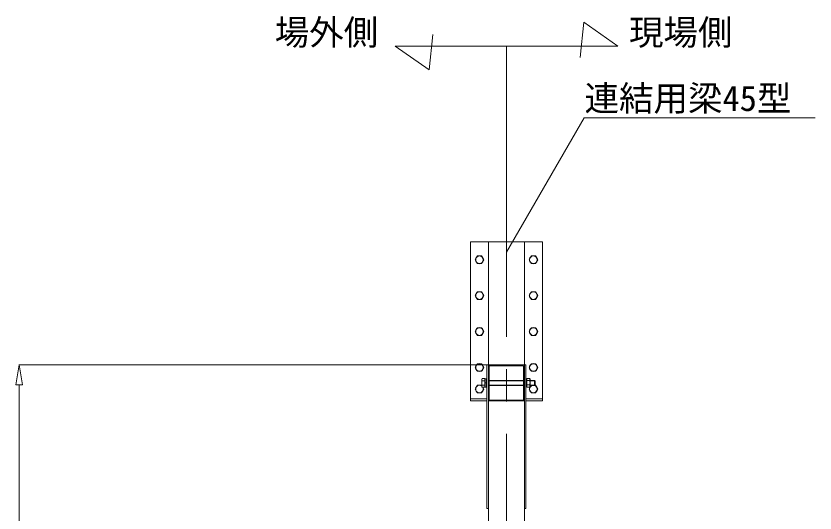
# Model space of a CAD drawing. Units: millimetres, scale not verified. Extents: x -10075 to 10075, y -16938 to 16938.
# Drawn here: x 3210 to 5434, y -9688 to -8304 of the extents above; entities that cross this region are included whole.
import ezdxf
from ezdxf.enums import TextEntityAlignment as Align

# ---------------------------------------------------------------- set-up
doc = ezdxf.new("R2010")
doc.units = ezdxf.units.MM
doc.header["$LTSCALE"] = 90
doc.linetypes.add('CHAIN2', pattern=[12, 9, -1, 1, -1])
for name, color, linetype, lineweight in [('0-6_ﾎﾞﾙﾄ類', 134, 'Continuous', 18), ('0-C_寸法', 134, 'Continuous', 18), ('1-6_通芯', 134, 'CHAIN2', 18), ('1-A_標準柱', 134, 'Continuous', 18), ('1-B_文字', 134, 'Continuous', 18), ('2-2_連結用梁45', 134, 'Continuous', 18)]:
    doc.layers.add(name, color=color, linetype=linetype, lineweight=lineweight)
doc.styles.add('ＭＳ ゴシック', font='')
doc.styles.get('ＭＳ ゴシック').set_extended_font_data('MS Gothic')

msp = doc.modelspace()

# ---------------------------------------------------------------- linework, layer by layer
at = {"layer": '0-6_ﾎﾞﾙﾄ類'}
for p, q in [((4506.04, -9315), (4507.66, -9313.38)), ((4527.13, -9318.5), (4622.53, -9318.5)), ((4639.01, -9319.12), (4631.64, -9319.12)), ((4640.64, -9314.68), (4639.01, -9313.06)), ((4640.64, -9314.68), (4640.64, -9335.68)), ((4640.64, -9318.5), (4653.04, -9318.5)), ((4653.04, -9318.5), (4653.04, -9332.5)), ((4653.04, -9318.5), (4655.04, -9320.5)), ((4507.66, -9319.44), (4515.04, -9319.44)), ((4507.66, -9331.56), (4515.04, -9331.56)), ((4515.04, -9325.5), (4518.04, -9324.69)), ((4515.04, -9326.3), (4518.04, -9325.5)), ((4527.13, -9319.7), (4622.53, -9319.7)), ((4527.13, -9331.3), (4622.53, -9331.3)), ((4527.13, -9332.5), (4622.53, -9332.5)), ((4639.01, -9331.24), (4631.64, -9331.24)), ((4640.64, -9335.68), (4639.01, -9337.3)), ((4640.64, -9319.7), (4654.24, -9319.7)), ((4640.64, -9331.3), (4654.24, -9331.3)), ((4640.64, -9332.5), (4653.04, -9332.5)), ((4653.04, -9332.5), (4655.04, -9330.5)), ((4655.04, -9320.5), (4655.04, -9330.5))]:
    msp.add_line(p, q, dxfattribs=at)
for points in [[(4493.78, -8972), (4487.72, -8982.5), (4493.78, -8993), (4505.9, -8993), (4511.96, -8982.5), (4505.9, -8972)], [(4643.77, -8972), (4637.72, -8982.5), (4643.77, -8993), (4655.9, -8993), (4661.96, -8982.5), (4655.9, -8972)], [(4493.78, -9072), (4487.72, -9082.5), (4493.78, -9093), (4505.9, -9093), (4511.96, -9082.5), (4505.9, -9072)], [(4643.77, -9072), (4637.72, -9082.5), (4643.77, -9093), (4655.9, -9093), (4661.96, -9082.5), (4655.9, -9072)], [(4493.78, -9172), (4487.72, -9182.5), (4493.78, -9193), (4505.9, -9193), (4511.96, -9182.5), (4505.9, -9172)], [(4643.77, -9172), (4637.72, -9182.5), (4643.77, -9193), (4655.9, -9193), (4661.96, -9182.5), (4655.9, -9172)], [(4493.78, -9272), (4487.72, -9282.5), (4493.78, -9293), (4505.9, -9293), (4511.96, -9282.5), (4505.9, -9272)], [(4643.77, -9272), (4637.72, -9282.5), (4643.77, -9293), (4655.9, -9293), (4661.96, -9282.5), (4655.9, -9272)], [(4518.04, -9336.85), (4518.04, -9314.15), (4515.04, -9314.15), (4515.04, -9336.85)], [(4518.04, -9336.5), (4518.04, -9314.5), (4520.34, -9314.5), (4520.34, -9336.5)], [(4631.64, -9314.18), (4631.64, -9336.18), (4629.34, -9336.18), (4629.34, -9314.18)]]:
    msp.add_lwpolyline(points, close=True, dxfattribs=at)
for points in [[(4506.04, -9315), (4506.04, -9336), (4507.66, -9337.63)], [(4507.66, -9337.63), (4515.04, -9337.63), (4515.04, -9313.38), (4507.66, -9313.38)], [(4639.01, -9337.3), (4631.64, -9337.3), (4631.64, -9313.06), (4639.01, -9313.06)], [(4506.04, -9332.24), (4505.9, -9332), (4493.78, -9332), (4487.72, -9342.5), (4493.78, -9353), (4505.9, -9353), (4511.96, -9342.5), (4509.14, -9337.63)], [(4643.49, -9332.5), (4637.72, -9342.5), (4643.77, -9353), (4655.9, -9353), (4661.96, -9342.5), (4655.9, -9332), (4653.54, -9332)]]:
    msp.add_lwpolyline(points, dxfattribs=at)
for centre in [(4499.84, -8982.5), (4649.84, -8982.5), (4499.84, -9082.5), (4649.84, -9082.5), (4499.84, -9182.5), (4649.84, -9182.5), (4499.84, -9282.5), (4649.84, -9282.5)]:
    msp.add_circle(centre, 10.5, dxfattribs=at)
for centre, radius, start, end in [((4499.84, -8982.5), 11, 132.659, 167.341), ((4499.84, -8982.5), 11, 192.659, 227.341), ((4499.84, -8982.5), 11, 72.659, 107.341), ((4499.84, -8982.5), 11, 12.659, 47.341), ((4499.84, -8982.5), 11, 312.659, 347.341), ((4649.84, -8982.5), 11, 132.659, 167.341), ((4649.84, -8982.5), 11, 192.659, 227.341), ((4649.84, -8982.5), 11, 72.659, 107.341), ((4649.84, -8982.5), 11, 12.659, 47.341), ((4649.84, -8982.5), 11, 312.659, 347.341), ((4499.84, -8982.5), 11, 252.659, 287.341), ((4649.84, -8982.5), 11, 252.659, 287.341), ((4499.84, -9082.5), 11, 132.659, 167.341), ((4499.84, -9082.5), 11, 72.659, 107.341), ((4499.84, -9082.5), 11, 12.659, 47.341), ((4649.84, -9082.5), 11, 132.659, 167.341), ((4649.84, -9082.5), 11, 72.659, 107.341), ((4649.84, -9082.5), 11, 12.659, 47.341), ((4499.84, -9082.5), 11, 192.659, 227.341), ((4499.84, -9082.5), 11, 252.659, 287.341), ((4499.84, -9082.5), 11, 312.659, 347.341), ((4649.84, -9082.5), 11, 192.659, 227.341), ((4649.84, -9082.5), 11, 252.659, 287.341), ((4649.84, -9082.5), 11, 312.659, 347.341), ((4499.84, -9182.5), 11, 132.659, 167.341), ((4499.84, -9182.5), 11, 192.659, 227.341), ((4499.84, -9182.5), 11, 72.659, 107.341), ((4499.84, -9182.5), 11, 12.659, 47.341), ((4499.84, -9182.5), 11, 312.659, 347.341), ((4649.84, -9182.5), 11, 132.659, 167.341), ((4649.84, -9182.5), 11, 192.659, 227.341), ((4649.84, -9182.5), 11, 72.659, 107.341), ((4649.84, -9182.5), 11, 12.659, 47.341), ((4649.84, -9182.5), 11, 312.659, 347.341), ((4499.84, -9182.5), 11, 252.659, 287.341), ((4649.84, -9182.5), 11, 252.659, 287.341), ((4499.84, -9282.5), 11, 132.659, 167.341), ((4499.84, -9282.5), 11, 72.659, 107.341), ((4499.84, -9282.5), 11, 12.659, 47.341), ((4649.84, -9282.5), 11, 132.659, 167.341), ((4649.84, -9282.5), 11, 72.659, 107.341), ((4649.84, -9282.5), 11, 12.659, 47.341), ((4499.84, -9282.5), 11, 192.659, 227.341), ((4499.84, -9282.5), 11, 252.659, 287.341), ((4499.84, -9282.5), 11, 312.659, 347.341), ((4649.84, -9282.5), 11, 192.659, 227.341), ((4649.84, -9282.5), 11, 252.659, 287.341), ((4649.84, -9282.5), 11, 312.659, 347.341), ((4510.69, -9316.4), 4.28, 135, 225), ((4635.98, -9316.09), 4.28, 315, 45), ((4628.51, -9325.18), 12.12, 330, 30), ((4499.84, -9342.5), 11, 132.659, 167.341), ((4499.84, -9342.5), 10.5, 53.809, 27.668), ((4499.84, -9342.5), 11, 72.659, 107.341), ((4518.16, -9325.5), 12.12, 150, 210), ((4510.69, -9334.59), 4.28, 135, 225), ((4499.84, -9342.5), 11, 12.659, 26.311), ((4635.98, -9334.27), 4.28, 315, 45), ((4649.84, -9342.5), 11, 132.659, 167.341), ((4649.84, -9342.5), 10.5, 107.753, 72.256), ((4649.84, -9342.5), 11, 12.659, 47.341), ((4499.84, -9342.5), 11, 192.659, 227.341), ((4499.84, -9342.5), 11, 252.659, 287.341), ((4499.84, -9342.5), 11, 312.659, 347.341), ((4649.84, -9342.5), 11, 192.659, 227.341), ((4649.84, -9342.5), 11, 252.659, 287.341), ((4649.84, -9342.5), 11, 312.659, 347.341)]:
    msp.add_arc(centre, radius, start, end, dxfattribs=at)
at = {"layer": '0-C_寸法'}
for p, q in [((3209.67, -9330.5), (3218.84, -9275.5)), ((4519.34, -9275.5), (3217.84, -9275.5)), ((3218.84, -9275.5), (3228, -9330.5)), ((3209.67, -9330.5), (3228, -9330.5)), ((3218.84, -9330.5), (3218.84, -13720.5))]:
    msp.add_line(p, q, dxfattribs=at)
at = {"layer": '1-6_通芯'}
msp.add_line((4574.84, -8387.5), (4574.84, -15280.96), dxfattribs=at)
at = {"layer": '1-A_標準柱'}
for points in [[(4520.34, -9275.5), (4524.84, -9275.5), (4524.84, -9675.5), (4520.34, -9675.5)], [(4629.34, -9275.5), (4624.84, -9275.5), (4624.84, -9675.5), (4629.34, -9675.5)]]:
    msp.add_lwpolyline(points, close=True, dxfattribs=at)
msp.add_lwpolyline([(4624.84, -9725.5), (4624.84, -9375.5), (4524.84, -9375.5), (4524.84, -9719.41)], dxfattribs=at)
at = {"layer": '1-B_文字'}
msp.add_line((4791.31, -8587.5), (5433.86, -8587.5), dxfattribs=at)
for points in [[(4884.8, -8387.5), (4790.19, -8320.76), (4779.77, -8419.76)], [(4884.8, -8387.5), (4264.88, -8387.5), (4359.49, -8454.24), (4369.9, -8355.24)], [(4574.84, -8961.81), (4790.95, -8587.5), (4791.31, -8587.5)]]:
    msp.add_lwpolyline(points, dxfattribs=at)
at = {"layer": '2-2_連結用梁45'}
for p, q in [((4524.84, -9277.8), (4524.84, -9373.2)), ((4622.53, -9275.5), (4527.13, -9275.5)), ((4624.84, -9373.2), (4624.84, -9277.8)), ((4524.84, -9375.5), (4524.84, -9369.5)), ((4524.84, -9375.5), (4624.84, -9375.5)), ((4527.13, -9375.5), (4622.53, -9375.5)), ((4624.84, -9375.5), (4624.84, -9369.5))]:
    msp.add_line(p, q, dxfattribs=at)
for points in [[(4629.34, -9375.5), (4674.84, -9375.5), (4674.84, -8932.5), (4474.84, -8932.5), (4474.84, -9375.5), (4520.34, -9375.5)], [(4520.34, -9369.5), (4474.84, -9369.5), (4474.84, -9375.5), (4520.34, -9375.5)], [(4629.34, -9369.5), (4674.84, -9369.5), (4674.84, -9375.5), (4629.34, -9375.5)]]:
    msp.add_lwpolyline(points, dxfattribs=at)
for points in [[(4524.84, -8932.5), (4624.84, -8932.5), (4624.84, -9275.5), (4524.84, -9275.5)], [(4527.13, -9373.2), (4622.53, -9373.2), (4622.53, -9277.8), (4527.13, -9277.8)]]:
    msp.add_lwpolyline(points, close=True, dxfattribs=at)
for centre, start, end in [((4527.13, -9277.8), 90, 180), ((4622.53, -9277.8), 0, 90), ((4527.13, -9373.2), 180, 270), ((4622.53, -9373.2), 270, 360)]:
    msp.add_arc(centre, 2.3, start, end, dxfattribs=at)

# ---------------------------------------------------------------- texts
at = {"layer": '1-B_文字', "style": 'ＭＳ ゴシック'}
for s, p in [('場外側', (3929.96, -8405.76)), ('現場側', (4916.11, -8405.76)), ('連結用梁45型', (4792.31, -8589.47))]:
    msp.add_text(s, height=70.38, dxfattribs=at).set_placement(p, align=Align.BOTTOM_LEFT)

doc.saveas('drawing.dxf')
